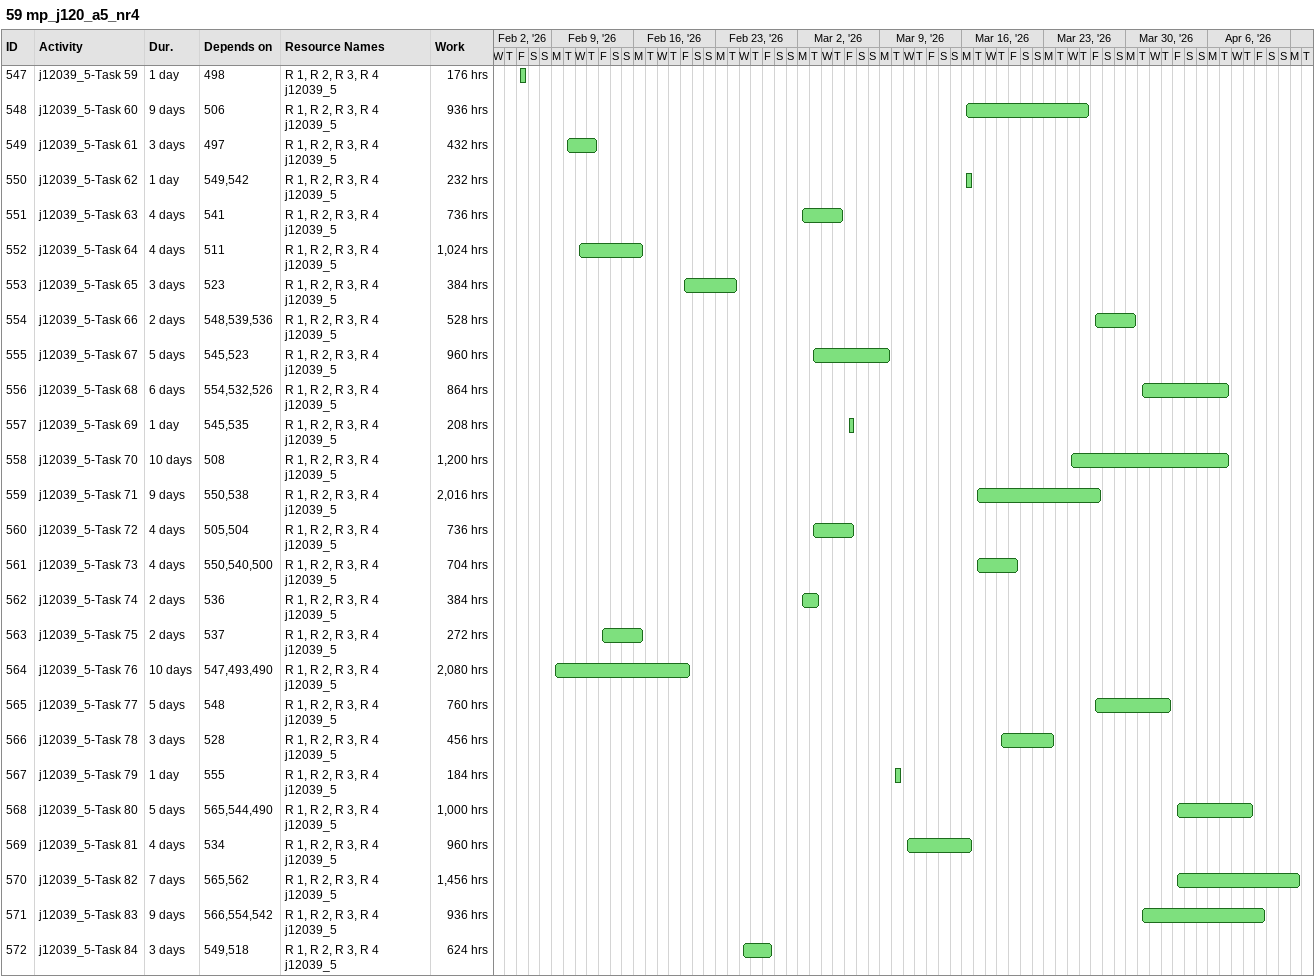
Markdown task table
59 mp_j120_a5_nr4

| ID | Task | Duration | Start | Finish | Predecessors | Resources | Work (h) |
|---|---|---|---|---|---|---|---|
| 547 | j12039_5-Task 59 | 1d | 2026-02-06 | 2026-02-06 | 498 | R 1, R 2, R 3, R 4 j12039_5 | 176 |
| 548 | j12039_5-Task 60 | 9d | 2026-03-16 | 2026-03-26 | 506 | R 1, R 2, R 3, R 4 j12039_5 | 936 |
| 549 | j12039_5-Task 61 | 3d | 2026-02-10 | 2026-02-12 | 497 | R 1, R 2, R 3, R 4 j12039_5 | 432 |
| 550 | j12039_5-Task 62 | 1d | 2026-03-16 | 2026-03-16 | 549, 542 | R 1, R 2, R 3, R 4 j12039_5 | 232 |
| 551 | j12039_5-Task 63 | 4d | 2026-03-02 | 2026-03-05 | 541 | R 1, R 2, R 3, R 4 j12039_5 | 736 |
| 552 | j12039_5-Task 64 | 4d | 2026-02-11 | 2026-02-16 | 511 | R 1, R 2, R 3, R 4 j12039_5 | 1024 |
| 553 | j12039_5-Task 65 | 3d | 2026-02-20 | 2026-02-24 | 523 | R 1, R 2, R 3, R 4 j12039_5 | 384 |
| 554 | j12039_5-Task 66 | 2d | 2026-03-27 | 2026-03-30 | 548, 539, 536 | R 1, R 2, R 3, R 4 j12039_5 | 528 |
| 555 | j12039_5-Task 67 | 5d | 2026-03-03 | 2026-03-09 | 545, 523 | R 1, R 2, R 3, R 4 j12039_5 | 960 |
| 556 | j12039_5-Task 68 | 6d | 2026-03-31 | 2026-04-07 | 554, 532, 526 | R 1, R 2, R 3, R 4 j12039_5 | 864 |
| 557 | j12039_5-Task 69 | 1d | 2026-03-06 | 2026-03-06 | 545, 535 | R 1, R 2, R 3, R 4 j12039_5 | 208 |
| 558 | j12039_5-Task 70 | 10d | 2026-03-25 | 2026-04-07 | 508 | R 1, R 2, R 3, R 4 j12039_5 | 1200 |
| 559 | j12039_5-Task 71 | 9d | 2026-03-17 | 2026-03-27 | 550, 538 | R 1, R 2, R 3, R 4 j12039_5 | 2016 |
| 560 | j12039_5-Task 72 | 4d | 2026-03-03 | 2026-03-06 | 505, 504 | R 1, R 2, R 3, R 4 j12039_5 | 736 |
| 561 | j12039_5-Task 73 | 4d | 2026-03-17 | 2026-03-20 | 550, 540, 500 | R 1, R 2, R 3, R 4 j12039_5 | 704 |
| 562 | j12039_5-Task 74 | 2d | 2026-03-02 | 2026-03-03 | 536 | R 1, R 2, R 3, R 4 j12039_5 | 384 |
| 563 | j12039_5-Task 75 | 2d | 2026-02-13 | 2026-02-16 | 537 | R 1, R 2, R 3, R 4 j12039_5 | 272 |
| 564 | j12039_5-Task 76 | 10d | 2026-02-09 | 2026-02-20 | 547, 493, 490 | R 1, R 2, R 3, R 4 j12039_5 | 2080 |
| 565 | j12039_5-Task 77 | 5d | 2026-03-27 | 2026-04-02 | 548 | R 1, R 2, R 3, R 4 j12039_5 | 760 |
| 566 | j12039_5-Task 78 | 3d | 2026-03-19 | 2026-03-23 | 528 | R 1, R 2, R 3, R 4 j12039_5 | 456 |
| 567 | j12039_5-Task 79 | 1d | 2026-03-10 | 2026-03-10 | 555 | R 1, R 2, R 3, R 4 j12039_5 | 184 |
| 568 | j12039_5-Task 80 | 5d | 2026-04-03 | 2026-04-09 | 565, 544, 490 | R 1, R 2, R 3, R 4 j12039_5 | 1000 |
| 569 | j12039_5-Task 81 | 4d | 2026-03-11 | 2026-03-16 | 534 | R 1, R 2, R 3, R 4 j12039_5 | 960 |
| 570 | j12039_5-Task 82 | 7d | 2026-04-03 | 2026-04-13 | 565, 562 | R 1, R 2, R 3, R 4 j12039_5 | 1456 |
| 571 | j12039_5-Task 83 | 9d | 2026-03-31 | 2026-04-10 | 566, 554, 542 | R 1, R 2, R 3, R 4 j12039_5 | 936 |
| 572 | j12039_5-Task 84 | 3d | 2026-02-25 | 2026-02-27 | 549, 518 | R 1, R 2, R 3, R 4 j12039_5 | 624 |
